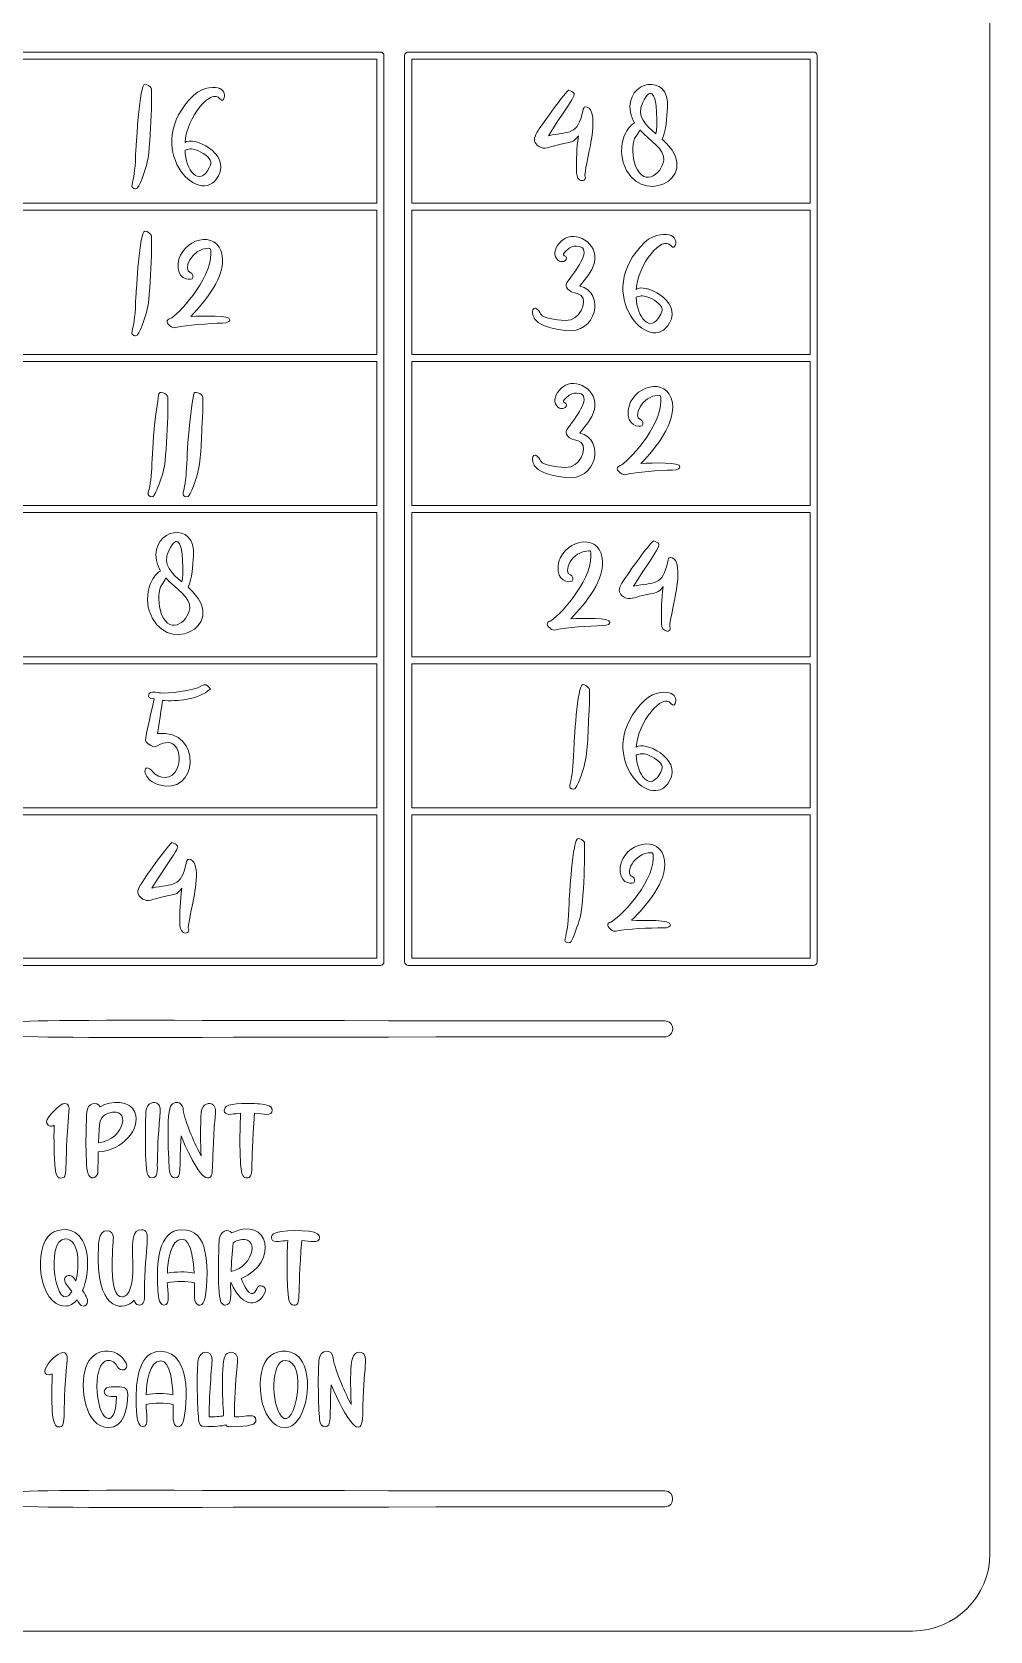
# Model space of a CAD drawing. Header units: inches. Extents: x 16.81 to 20.81, y -9.08 to -3.08.
# Drawn here: x 18.939 to 20.811, y -9.083 to -5.957 of the extents above; entities that cross this region are included whole.
import ezdxf

# ---------------------------------------------------------------- set-up
doc = ezdxf.new("R2010")
doc.units = ezdxf.units.IN
doc.header["$MEASUREMENT"] = 0
doc.layers.add('_U+0421_U+043B_U+043E_U+0439 1', color=7, linetype='Continuous')

# ---------------------------------------------------------------- blocks, each defined once
blk = doc.blocks.new('block 11')
at = {"layer": '_U+0421_U+043B_U+043E_U+0439 1', "color": 7, "lineweight": 9, "true_color": 0xffffff}
for points, knots in [([(19.305, -8.3179), (19.3063, -8.3008), (19.3231, -8.2962), (19.3295, -8.3048), (19.4015, -8.27), (19.4235, -8.363), (19.3476, -8.3939), (19.3573, -8.4169), (19.3692, -8.4365), (19.3782, -8.4141), (19.3831, -8.4027), (19.3992, -8.4101), (19.3946, -8.4207), (19.383, -8.4482), (19.3522, -8.456), (19.3274, -8.4015), (19.3267, -8.4243), (19.3307, -8.4462), (19.3168, -8.4462), (19.3147, -8.4462), (19.3117, -8.4455), (19.3091, -8.4418), (19.3009, -8.4306), (19.3038, -8.3365), (19.305, -8.3179)], [0, 0, 0, 0, 1, 1, 1, 2, 2, 2, 3, 3, 3, 4, 4, 4, 5, 5, 5, 6, 6, 6, 7, 7, 7, 8, 8, 8, 8]), ([(19.3282, -8.3808), (19.3749, -8.3696), (19.3851, -8.3054), (19.3413, -8.3196), (19.3379, -8.3207), (19.3348, -8.3223), (19.332, -8.3245), (19.3303, -8.3451), (19.329, -8.364), (19.3282, -8.3808)], [0, 0, 0, 0, 1, 1, 1, 2, 2, 2, 3, 3, 3, 3])]:
    blk.add_open_spline(points, degree=3, knots=knots, dxfattribs=at)
blk = doc.blocks.new('block 13')
at = {"layer": '_U+0421_U+043B_U+043E_U+0439 1', "color": 7, "lineweight": 9, "true_color": 0xffffff}
for points, knots in [([(19.232, -8.2988), (19.2582, -8.2988), (19.2717, -8.315), (19.2772, -8.3408), (19.2845, -8.375), (19.2807, -8.4246), (19.2757, -8.4381), (19.2714, -8.4501), (19.2568, -8.45), (19.2568, -8.4307), (19.2568, -8.4174), (19.2568, -8.4081), (19.2568, -8.4028), (19.2397, -8.3993), (19.2205, -8.3993), (19.2035, -8.4028), (19.2038, -8.4183), (19.2103, -8.4462), (19.197, -8.4462), (19.186, -8.4462), (19.1857, -8.4243), (19.1849, -8.4134), (19.1817, -8.367), (19.1855, -8.2988), (19.232, -8.2988)], [0, 0, 0, 0, 1, 1, 1, 2, 2, 2, 3, 3, 3, 4, 4, 4, 5, 5, 5, 6, 6, 6, 7, 7, 7, 8, 8, 8, 8]), ([(19.2037, -8.3838), (19.2211, -8.3806), (19.2387, -8.3805), (19.2561, -8.3837), (19.2548, -8.3649), (19.2516, -8.3174), (19.2323, -8.3174), (19.2093, -8.3174), (19.2046, -8.3608), (19.2037, -8.3838)], [0, 0, 0, 0, 1, 1, 1, 2, 2, 2, 3, 3, 3, 3])]:
    blk.add_open_spline(points, degree=3, knots=knots, dxfattribs=at)
blk = doc.blocks.new('block 14')
at = {"layer": '_U+0421_U+043B_U+043E_U+0439 1', "color": 7, "lineweight": 9, "true_color": 0xffffff}
for points, knots in [([(18.976, -8.3069), (18.9899, -8.2965), (19.0222, -8.2911), (19.038, -8.3198), (19.0525, -8.3462), (19.0499, -8.3894), (19.038, -8.4175), (19.0466, -8.4308), (19.0478, -8.4356), (19.0478, -8.4386), (19.0478, -8.4456), (19.0434, -8.448), (19.0396, -8.448), (19.0333, -8.448), (19.0305, -8.4413), (19.0272, -8.4359), (19.0205, -8.444), (19.0127, -8.4481), (19.0042, -8.4481), (18.9519, -8.4481), (18.9405, -8.3333), (18.976, -8.3069)], [0, 0, 0, 0, 1, 1, 1, 2, 2, 2, 3, 3, 3, 4, 4, 4, 5, 5, 5, 6, 6, 6, 7, 7, 7, 7]), ([(19.0168, -8.4199), (19.0133, -8.4149), (19.0094, -8.4094), (19.0049, -8.4033), (18.9973, -8.3929), (19.0122, -8.3816), (19.0201, -8.3924), (19.0218, -8.3946), (19.0234, -8.3968), (19.025, -8.3989), (19.0324, -8.3706), (19.0319, -8.3167), (19.0042, -8.3167), (18.9635, -8.3167), (18.9865, -8.4711), (19.0168, -8.4199)], [0, 0, 0, 0, 1, 1, 1, 2, 2, 2, 3, 3, 3, 4, 4, 4, 5, 5, 5, 5])]:
    blk.add_open_spline(points, degree=3, knots=knots, dxfattribs=at)
blk = doc.blocks.new('block 15')
at = {"layer": '_U+0421_U+043B_U+043E_U+0439 1', "color": 7, "lineweight": 9, "true_color": 0xffffff}
for points, knots in [([(19.4056, -8.5446), (19.4195, -8.5342), (19.4519, -8.5288), (19.4677, -8.5575), (19.4903, -8.5992), (19.4717, -8.6858), (19.4338, -8.6858), (19.3817, -8.6858), (19.3699, -8.5712), (19.4056, -8.5446)], [0, 0, 0, 0, 1, 1, 1, 2, 2, 2, 3, 3, 3, 3]), ([(19.4267, -8.664), (19.4529, -8.6946), (19.4797, -8.5544), (19.4338, -8.5544), (19.4049, -8.5544), (19.4066, -8.6408), (19.4267, -8.664)], [0, 0, 0, 0, 1, 1, 1, 2, 2, 2, 2])]:
    blk.add_open_spline(points, degree=3, knots=knots, dxfattribs=at)
blk = doc.blocks.new('block 16')
at = {"layer": '_U+0421_U+043B_U+043E_U+0439 1', "color": 7, "lineweight": 9, "true_color": 0xffffff}
for points, knots in [([(19.2153, -8.6405), (19.1982, -8.637), (19.179, -8.637), (19.162, -8.6405), (19.1623, -8.6569), (19.1687, -8.6839), (19.1555, -8.6839), (19.1416, -8.6839), (19.1427, -8.6438), (19.1427, -8.6266), (19.1427, -8.5868), (19.1504, -8.5365), (19.1905, -8.5365), (19.2575, -8.5365), (19.2394, -8.6619), (19.2342, -8.6758), (19.2318, -8.6825), (19.2279, -8.6839), (19.225, -8.6839), (19.2114, -8.6839), (19.2154, -8.659), (19.2153, -8.6405)], [0, 0, 0, 0, 1, 1, 1, 2, 2, 2, 3, 3, 3, 4, 4, 4, 5, 5, 5, 6, 6, 6, 7, 7, 7, 7]), ([(19.2146, -8.6214), (19.2134, -8.6026), (19.2101, -8.5552), (19.1908, -8.5552), (19.1678, -8.5552), (19.1631, -8.5984), (19.1622, -8.6215), (19.1797, -8.6183), (19.1972, -8.6182), (19.2146, -8.6214)], [0, 0, 0, 0, 1, 1, 1, 2, 2, 2, 3, 3, 3, 3])]:
    blk.add_open_spline(points, degree=3, knots=knots, dxfattribs=at)
blk = doc.blocks.new('block 19')
at = {"layer": '_U+0421_U+043B_U+043E_U+0439 1', "color": 7, "lineweight": 9, "true_color": 0xffffff}
for points, knots in [([(19.1402, -8.0692), (19.1523, -8.1029), (19.1161, -8.1432), (19.0685, -8.1469), (19.0682, -8.1574), (19.0681, -8.17), (19.0681, -8.1842), (19.0681, -8.1976), (19.056, -8.2014), (19.0501, -8.1931), (19.042, -8.1815), (19.0449, -8.0886), (19.0462, -8.0692), (19.0473, -8.0507), (19.0662, -8.047), (19.0722, -8.0585), (19.0928, -8.0458), (19.1317, -8.0458), (19.1402, -8.0692)], [0, 0, 0, 0, 1, 1, 1, 2, 2, 2, 3, 3, 3, 4, 4, 4, 5, 5, 5, 6, 6, 6, 6]), ([(19.0887, -8.0708), (19.0697, -8.0769), (19.0714, -8.088), (19.0694, -8.1287), (19.1217, -8.1225), (19.1336, -8.0562), (19.0887, -8.0708)], [0, 0, 0, 0, 1, 1, 1, 2, 2, 2, 2])]:
    blk.add_open_spline(points, degree=3, knots=knots, dxfattribs=at)
blk = doc.blocks.new('block 23')
at = {"layer": '_U+0421_U+043B_U+043E_U+0439 1', "color": 7, "lineweight": 9, "true_color": 0xffffff}
for points, knots in [([(20.1959, -7.2699), (20.1947, -7.273), (20.1921, -7.2754), (20.1879, -7.2705), (20.1714, -7.2476), (20.1226, -7.3069), (20.1199, -7.3556), (20.1347, -7.3428), (20.2093, -7.3763), (20.185, -7.4212), (20.1482, -7.4891), (20.0318, -7.3637), (20.1366, -7.2636), (20.1561, -7.2451), (20.18, -7.247), (20.1878, -7.2505), (20.198, -7.255), (20.1981, -7.2645), (20.1959, -7.2699)], [0, 0, 0, 0, 1, 1, 1, 2, 2, 2, 3, 3, 3, 4, 4, 4, 5, 5, 5, 6, 6, 6, 6]), ([(20.1199, -7.3709), (20.1205, -7.4087), (20.1472, -7.4456), (20.1679, -7.4041), (20.1733, -7.3933), (20.1701, -7.3865), (20.1553, -7.377), (20.1426, -7.3692), (20.1332, -7.3673), (20.1273, -7.3687), (20.1222, -7.3699), (20.1199, -7.3709), (20.1199, -7.3709)], [0, 0, 0, 0, 1, 1, 1, 2, 2, 2, 3, 3, 3, 4, 4, 4, 4])]:
    blk.add_open_spline(points, degree=3, knots=knots, dxfattribs=at)
blk = doc.blocks.new('block 24')
at = {"layer": '_U+0421_U+043B_U+043E_U+0439 1', "color": 7, "lineweight": 9, "true_color": 0xffffff}
for points in [[(19.6812, -6.2921), (20.4595, -6.2921), (20.4595, -6.0104), (19.6812, -6.0104), (19.6812, -6.2921)], [(19.6812, -6.5876), (20.4595, -6.5876), (20.4595, -6.306), (19.6812, -6.306), (19.6812, -6.5876)], [(19.6812, -6.8831), (20.4595, -6.8831), (20.4595, -6.6015), (19.6812, -6.6015), (19.6812, -6.8831)], [(19.6812, -7.1786), (20.4595, -7.1786), (20.4595, -6.897), (19.6812, -6.897), (19.6812, -7.1786)], [(19.6812, -7.4741), (20.4595, -7.4741), (20.4595, -7.1925), (19.6812, -7.1925), (19.6812, -7.4741)], [(19.6812, -7.7681), (20.4595, -7.7681), (20.4595, -7.488), (19.6812, -7.488), (19.6812, -7.7681)]]:
    blk.add_lwpolyline(points, dxfattribs=at)
blk.add_open_spline([(19.6742, -5.9966), (19.6742, -5.9966), (20.4664, -5.9966), (20.4664, -5.9966), (20.4703, -5.9966), (20.4734, -5.9997), (20.4734, -6.0035), (20.4734, -6.0035), (20.4734, -7.775), (20.4734, -7.775), (20.4734, -7.7789), (20.4703, -7.782), (20.4664, -7.782), (20.4664, -7.782), (19.6742, -7.782), (19.6742, -7.782), (19.6704, -7.782), (19.6673, -7.7789), (19.6673, -7.775), (19.6673, -7.775), (19.6673, -6.0035), (19.6673, -6.0035), (19.6673, -5.9997), (19.6704, -5.9966), (19.6742, -5.9966)], degree=3, knots=[0, 0, 0, 0, 1, 1, 1, 2, 2, 2, 3, 3, 3, 4, 4, 4, 5, 5, 5, 6, 6, 6, 7, 7, 7, 8, 8, 8, 8], dxfattribs=at)
blk = doc.blocks.new('block 25')
at = {"layer": '_U+0421_U+043B_U+043E_U+0439 1', "color": 7, "lineweight": 9, "true_color": 0xffffff}
for points, knots in [([(20.1959, -6.3749), (20.1947, -6.378), (20.1921, -6.3804), (20.1879, -6.3755), (20.1714, -6.3526), (20.1226, -6.4118), (20.1199, -6.4606), (20.1347, -6.4477), (20.2093, -6.4812), (20.185, -6.5262), (20.1482, -6.594), (20.0318, -6.4687), (20.1366, -6.3686), (20.1561, -6.3501), (20.18, -6.3519), (20.1878, -6.3554), (20.198, -6.36), (20.1981, -6.3695), (20.1959, -6.3749)], [0, 0, 0, 0, 1, 1, 1, 2, 2, 2, 3, 3, 3, 4, 4, 4, 5, 5, 5, 6, 6, 6, 6]), ([(20.1199, -6.4759), (20.1205, -6.5137), (20.1472, -6.5505), (20.1679, -6.509), (20.1733, -6.4983), (20.1701, -6.4915), (20.1553, -6.482), (20.1426, -6.4742), (20.1332, -6.4723), (20.1273, -6.4737), (20.1222, -6.4749), (20.1199, -6.4759), (20.1199, -6.4759)], [0, 0, 0, 0, 1, 1, 1, 2, 2, 2, 3, 3, 3, 4, 4, 4, 4])]:
    blk.add_open_spline(points, degree=3, knots=knots, dxfattribs=at)
blk = doc.blocks.new('block 26')
at = {"layer": '_U+0421_U+043B_U+043E_U+0439 1', "color": 7, "lineweight": 9, "true_color": 0xffffff}
for points, knots in [([(20.1794, -6.176), (20.2475, -6.2441), (20.1238, -6.3045), (20.0944, -6.2124), (20.0889, -6.1954), (20.091, -6.1699), (20.0992, -6.1543), (20.1056, -6.1431), (20.1117, -6.1373), (20.1166, -6.1351), (20.1128, -6.1289), (20.1099, -6.1221), (20.1086, -6.1144), (20.0975, -6.0514), (20.1867, -6.0357), (20.1809, -6.1058), (20.1796, -6.1232), (20.1781, -6.1513), (20.1703, -6.1668), (20.1703, -6.1668), (20.1794, -6.176), (20.1794, -6.176)], [0, 0, 0, 0, 1, 1, 1, 2, 2, 2, 3, 3, 3, 4, 4, 4, 5, 5, 5, 6, 6, 6, 7, 7, 7, 7]), ([(20.1581, -6.1563), (20.1616, -6.146), (20.1613, -6.0815), (20.1501, -6.0781), (20.1482, -6.0775), (20.1428, -6.0735), (20.1319, -6.0964), (20.1201, -6.1223), (20.1383, -6.14), (20.1581, -6.1563)], [0, 0, 0, 0, 1, 1, 1, 2, 2, 2, 3, 3, 3, 3]), ([(20.1735, -6.2082), (20.1759, -6.1856), (20.1469, -6.1711), (20.1266, -6.1485), (20.1254, -6.1527), (20.123, -6.1573), (20.1189, -6.162), (20.1123, -6.1697), (20.1119, -6.1961), (20.1156, -6.2106), (20.1299, -6.2644), (20.1703, -6.2367), (20.1735, -6.2082)], [0, 0, 0, 0, 1, 1, 1, 2, 2, 2, 3, 3, 3, 4, 4, 4, 4])]:
    blk.add_open_spline(points, degree=3, knots=knots, dxfattribs=at)
blk = doc.blocks.new('block 28')
at = {"layer": '_U+0421_U+043B_U+043E_U+0439 1', "color": 7, "lineweight": 9, "true_color": 0xffffff}
for points, knots in [([(19.3143, -6.0876), (19.313, -6.0907), (19.3105, -6.0931), (19.3063, -6.0882), (19.2898, -6.0653), (19.2409, -6.1245), (19.2383, -6.1733), (19.253, -6.1604), (19.3277, -6.1939), (19.3034, -6.2389), (19.2666, -6.3067), (19.1502, -6.1814), (19.2549, -6.0813), (19.2745, -6.0628), (19.2984, -6.0646), (19.3062, -6.0681), (19.3163, -6.0727), (19.3164, -6.0822), (19.3143, -6.0876)], [0, 0, 0, 0, 1, 1, 1, 2, 2, 2, 3, 3, 3, 4, 4, 4, 5, 5, 5, 6, 6, 6, 6]), ([(19.2383, -6.1886), (19.2389, -6.2264), (19.2655, -6.2632), (19.2863, -6.2218), (19.2916, -6.211), (19.2884, -6.2042), (19.2737, -6.1947), (19.261, -6.1869), (19.2516, -6.185), (19.2457, -6.1864), (19.2406, -6.1876), (19.2383, -6.1886), (19.2383, -6.1886)], [0, 0, 0, 0, 1, 1, 1, 2, 2, 2, 3, 3, 3, 4, 4, 4, 4])]:
    blk.add_open_spline(points, degree=3, knots=knots, dxfattribs=at)
blk = doc.blocks.new('block 31')
at = {"layer": '_U+0421_U+043B_U+043E_U+0439 1', "color": 7, "lineweight": 9, "true_color": 0xffffff}
for points, knots in [([(19.2532, -7.052), (19.3213, -7.1201), (19.1975, -7.1805), (19.1681, -7.0884), (19.1627, -7.0714), (19.1648, -7.0459), (19.173, -7.0303), (19.1794, -7.0191), (19.1855, -7.0133), (19.1904, -7.0111), (19.1866, -7.0049), (19.1837, -6.9981), (19.1823, -6.9905), (19.1713, -6.9274), (19.2605, -6.9117), (19.2547, -6.9819), (19.2534, -6.9993), (19.2519, -7.0273), (19.2441, -7.0429), (19.2441, -7.0429), (19.2532, -7.052), (19.2532, -7.052)], [0, 0, 0, 0, 1, 1, 1, 2, 2, 2, 3, 3, 3, 4, 4, 4, 5, 5, 5, 6, 6, 6, 7, 7, 7, 7]), ([(19.2319, -7.0324), (19.2354, -7.022), (19.2351, -6.9576), (19.2239, -6.9541), (19.222, -6.9536), (19.2166, -6.9496), (19.2057, -6.9724), (19.1938, -6.9983), (19.2121, -7.016), (19.2319, -7.0324)], [0, 0, 0, 0, 1, 1, 1, 2, 2, 2, 3, 3, 3, 3]), ([(19.2473, -7.0843), (19.2497, -7.0616), (19.2207, -7.0471), (19.2004, -7.0246), (19.1992, -7.0287), (19.1968, -7.0333), (19.1927, -7.0381), (19.1861, -7.0457), (19.1857, -7.0721), (19.1894, -7.0867), (19.2037, -7.1404), (19.2441, -7.1128), (19.2473, -7.0843)], [0, 0, 0, 0, 1, 1, 1, 2, 2, 2, 3, 3, 3, 4, 4, 4, 4])]:
    blk.add_open_spline(points, degree=3, knots=knots, dxfattribs=at)
blk = doc.blocks.new('block 32')
at = {"layer": '_U+0421_U+043B_U+043E_U+0439 1', "color": 7, "lineweight": 9, "true_color": 0xffffff}
for points in [[(18.8346, -6.2921), (19.613, -6.2921), (19.613, -6.0104), (18.8346, -6.0104), (18.8346, -6.2921)], [(18.8346, -6.5876), (19.613, -6.5876), (19.613, -6.306), (18.8346, -6.306), (18.8346, -6.5876)], [(18.8346, -6.8831), (19.613, -6.8831), (19.613, -6.6015), (18.8346, -6.6015), (18.8346, -6.8831)], [(18.8346, -7.1786), (19.613, -7.1786), (19.613, -6.897), (18.8346, -6.897), (18.8346, -7.1786)], [(18.8346, -7.4741), (19.613, -7.4741), (19.613, -7.1925), (18.8346, -7.1925), (18.8346, -7.4741)], [(18.8346, -7.7681), (19.613, -7.7681), (19.613, -7.488), (18.8346, -7.488), (18.8346, -7.7681)]]:
    blk.add_lwpolyline(points, dxfattribs=at)
blk.add_open_spline([(18.8207, -7.775), (18.8207, -7.775), (18.8207, -6.0035), (18.8207, -6.0035), (18.8207, -5.9997), (18.8238, -5.9966), (18.8277, -5.9966), (18.8277, -5.9966), (19.6199, -5.9966), (19.6199, -5.9966), (19.6237, -5.9966), (19.6269, -5.9997), (19.6269, -6.0035), (19.6269, -6.0035), (19.6269, -7.775), (19.6269, -7.775), (19.6269, -7.7789), (19.6237, -7.782), (19.6199, -7.782), (19.6199, -7.782), (18.8277, -7.782), (18.8277, -7.782), (18.8238, -7.782), (18.8207, -7.7789), (18.8207, -7.775)], degree=3, knots=[0, 0, 0, 0, 1, 1, 1, 2, 2, 2, 3, 3, 3, 4, 4, 4, 5, 5, 5, 6, 6, 6, 7, 7, 7, 8, 8, 8, 8], dxfattribs=at)

msp = doc.modelspace()

# ---------------------------------------------------------------- linework, layer by layer
at = {"layer": '_U+0421_U+043B_U+043E_U+0439 1', "color": 1, "lineweight": 9, "true_color": 0xff0000}
msp.add_open_spline([(16.8111, -3.2347), (16.8111, -3.2347), (16.8111, -8.9319), (16.8111, -8.9319), (16.8111, -9.0156), (16.8789, -9.0833), (16.9625, -9.0833), (16.9625, -9.0833), (20.6597, -9.0833), (20.6597, -9.0833), (20.7433, -9.0833), (20.8111, -9.0156), (20.8111, -8.9319), (20.8111, -8.9319), (20.8111, -3.2347), (20.8111, -3.2347), (20.8111, -3.1511), (20.7433, -3.0833), (20.6597, -3.0833), (20.6597, -3.0833), (16.9625, -3.0833), (16.9625, -3.0833), (16.8789, -3.0833), (16.8111, -3.1511), (16.8111, -3.2347)], degree=3, knots=[0, 0, 0, 0, 1, 1, 1, 2, 2, 2, 3, 3, 3, 4, 4, 4, 5, 5, 5, 6, 6, 6, 7, 7, 7, 8, 8, 8, 8], dxfattribs=at)
at = {"layer": '_U+0421_U+043B_U+043E_U+0439 1', "color": 7, "lineweight": 9, "true_color": 0xffffff}
for points, knots in [([(19.1598, -6.0598), (19.1492, -6.0594), (19.1428, -6.176), (19.1423, -6.1866), (19.1407, -6.2237), (19.1393, -6.2369), (19.1358, -6.2507), (19.1338, -6.2586), (19.1331, -6.2613), (19.1381, -6.2633), (19.1396, -6.2638), (19.1407, -6.2641), (19.1417, -6.2641), (19.1486, -6.2641), (19.161, -6.2249), (19.1629, -6.2183), (19.1718, -6.1882), (19.174, -6.0702), (19.1723, -6.067), (19.1703, -6.0635), (19.1641, -6.0598), (19.1598, -6.0598)], [0, 0, 0, 0, 1, 1, 1, 2, 2, 2, 3, 3, 3, 4, 4, 4, 5, 5, 5, 6, 6, 6, 7, 7, 7, 7]), ([(20.0201, -6.1039), (20.0175, -6.1039), (20.0164, -6.1071), (20.0155, -6.1113), (20.0054, -6.1604), (19.9895, -6.1513), (19.9483, -6.1601), (20.0046, -6.0718), (20.0066, -6.08), (19.9876, -6.0711), (19.9741, -6.0835), (19.9345, -6.1402), (19.9259, -6.1541), (19.919, -6.1655), (19.9191, -6.1714), (19.9265, -6.1785), (19.9373, -6.1883), (19.946, -6.1836), (19.9602, -6.1797), (19.9967, -6.1698), (19.9958, -6.1755), (20.0067, -6.1604), (20.0033, -6.1861), (20.0031, -6.2095), (20.0031, -6.2252), (20.0031, -6.2376), (20.0039, -6.2423), (20.0091, -6.2462), (20.0155, -6.2506), (20.0224, -6.2463), (20.0199, -6.2396), (20.0188, -6.2372), (20.0198, -6.2296), (20.0281, -6.1897), (20.0333, -6.1656), (20.0446, -6.1039), (20.0201, -6.1039)], [0, 0, 0, 0, 1, 1, 1, 2, 2, 2, 3, 3, 3, 4, 4, 4, 5, 5, 5, 6, 6, 6, 7, 7, 7, 8, 8, 8, 9, 9, 9, 10, 10, 10, 11, 11, 11, 12, 12, 12, 12]), ([(19.2492, -6.5133), (19.2793, -6.4833), (19.3171, -6.4349), (19.3109, -6.395), (19.3022, -6.3407), (19.2293, -6.3625), (19.2246, -6.4099), (19.2217, -6.4401), (19.2451, -6.4434), (19.252, -6.4398), (19.2549, -6.4384), (19.2534, -6.4284), (19.2485, -6.4275), (19.2331, -6.4244), (19.2497, -6.3803), (19.2849, -6.3803), (19.2875, -6.3803), (19.2887, -6.3803), (19.2887, -6.3907), (19.2887, -6.443), (19.2228, -6.5121), (19.2089, -6.5178), (19.2057, -6.5192), (19.2031, -6.5207), (19.2031, -6.5238), (19.2031, -6.5271), (19.2077, -6.5318), (19.2119, -6.534), (19.2155, -6.5362), (19.219, -6.5357), (19.223, -6.5345), (19.2373, -6.5304), (19.2875, -6.5272), (19.3108, -6.5266), (19.3233, -6.5264), (19.3252, -6.5228), (19.3256, -6.5206), (19.3279, -6.5095), (19.2723, -6.5132), (19.2492, -6.5133)], [0, 0, 0, 0, 1, 1, 1, 2, 2, 2, 3, 3, 3, 4, 4, 4, 5, 5, 5, 6, 6, 6, 7, 7, 7, 8, 8, 8, 9, 9, 9, 10, 10, 10, 11, 11, 11, 12, 12, 12, 13, 13, 13, 13]), ([(19.1598, -6.3471), (19.1492, -6.3468), (19.1428, -6.4633), (19.1423, -6.4739), (19.1407, -6.5111), (19.1393, -6.5243), (19.1358, -6.538), (19.1338, -6.546), (19.1331, -6.5487), (19.1381, -6.5506), (19.1396, -6.5512), (19.1407, -6.5515), (19.1417, -6.5515), (19.1486, -6.5515), (19.161, -6.5123), (19.1629, -6.5057), (19.1718, -6.4755), (19.174, -6.3576), (19.1723, -6.3544), (19.1703, -6.3508), (19.1641, -6.3471), (19.1598, -6.3471)], [0, 0, 0, 0, 1, 1, 1, 2, 2, 2, 3, 3, 3, 4, 4, 4, 5, 5, 5, 6, 6, 6, 7, 7, 7, 7]), ([(19.9818, -6.3605), (19.9701, -6.3664), (19.959, -6.3826), (19.961, -6.3926), (19.9637, -6.4057), (19.9749, -6.4091), (19.981, -6.4044), (19.9843, -6.4023), (19.9845, -6.3955), (19.9798, -6.3947), (19.9744, -6.3934), (19.9792, -6.3889), (19.9833, -6.3846), (19.9914, -6.3765), (19.9971, -6.3762), (20.0029, -6.3762), (20.0337, -6.3762), (20.0104, -6.4122), (19.992, -6.4368), (19.983, -6.4491), (19.9776, -6.4532), (19.9893, -6.4631), (19.9926, -6.4661), (19.9948, -6.4667), (20.0062, -6.4693), (20.0263, -6.4744), (20.0163, -6.5126), (19.9921, -6.5199), (19.9809, -6.5233), (19.9507, -6.5196), (19.9388, -6.5136), (19.9348, -6.5114), (19.9338, -6.5103), (19.9316, -6.506), (19.9296, -6.5015), (19.9233, -6.495), (19.9195, -6.4981), (19.9131, -6.5035), (19.9204, -6.5168), (19.9207, -6.5172), (19.9281, -6.5291), (19.9461, -6.5362), (19.9808, -6.541), (20.0438, -6.5496), (20.0591, -6.4666), (20.0099, -6.454), (20.0168, -6.4427), (20.0293, -6.4324), (20.0359, -6.4154), (20.0516, -6.3751), (20.0078, -6.3468), (19.9818, -6.3605)], [0, 0, 0, 0, 1, 1, 1, 2, 2, 2, 3, 3, 3, 4, 4, 4, 5, 5, 5, 6, 6, 6, 7, 7, 7, 8, 8, 8, 9, 9, 9, 10, 10, 10, 11, 11, 11, 12, 12, 12, 13, 13, 13, 14, 14, 14, 15, 15, 15, 16, 16, 16, 17, 17, 17, 17]), ([(19.9818, -6.6478), (19.9701, -6.6538), (19.959, -6.6699), (19.961, -6.6799), (19.9637, -6.693), (19.9749, -6.6965), (19.981, -6.6917), (19.9843, -6.6897), (19.9845, -6.6829), (19.9798, -6.682), (19.9744, -6.6807), (19.9792, -6.6762), (19.9833, -6.672), (19.9914, -6.6638), (19.9971, -6.6635), (20.0029, -6.6635), (20.0337, -6.6635), (20.0104, -6.6996), (19.992, -6.7241), (19.983, -6.7365), (19.9776, -6.7406), (19.9893, -6.7505), (19.9926, -6.7534), (19.9948, -6.754), (20.0062, -6.7567), (20.0263, -6.7617), (20.0163, -6.8), (19.9921, -6.8072), (19.9809, -6.8106), (19.9507, -6.8069), (19.9388, -6.801), (19.9348, -6.7987), (19.9338, -6.7976), (19.9316, -6.7933), (19.9296, -6.7889), (19.9233, -6.7824), (19.9195, -6.7854), (19.9131, -6.7908), (19.9204, -6.8041), (19.9207, -6.8046), (19.9281, -6.8164), (19.9461, -6.8235), (19.9808, -6.8284), (20.0438, -6.837), (20.0591, -6.754), (20.0099, -6.7414), (20.0168, -6.73), (20.0293, -6.7197), (20.0359, -6.7028), (20.0516, -6.6624), (20.0078, -6.6341), (19.9818, -6.6478)], [0, 0, 0, 0, 1, 1, 1, 2, 2, 2, 3, 3, 3, 4, 4, 4, 5, 5, 5, 6, 6, 6, 7, 7, 7, 8, 8, 8, 9, 9, 9, 10, 10, 10, 11, 11, 11, 12, 12, 12, 13, 13, 13, 14, 14, 14, 15, 15, 15, 16, 16, 16, 17, 17, 17, 17]), ([(20.1288, -6.8007), (20.1589, -6.7706), (20.1966, -6.7223), (20.1904, -6.6823), (20.1818, -6.6281), (20.1088, -6.6498), (20.1042, -6.6972), (20.1013, -6.7274), (20.1247, -6.7307), (20.1316, -6.7272), (20.1345, -6.7257), (20.1329, -6.7158), (20.1281, -6.7148), (20.1127, -6.7118), (20.1293, -6.6677), (20.1644, -6.6677), (20.167, -6.6677), (20.1682, -6.6677), (20.1682, -6.6781), (20.1682, -6.7304), (20.1023, -6.7994), (20.0884, -6.8051), (20.0853, -6.8066), (20.0827, -6.808), (20.0827, -6.8112), (20.0827, -6.8145), (20.0873, -6.8191), (20.0914, -6.8214), (20.095, -6.8235), (20.0985, -6.823), (20.1026, -6.8218), (20.1169, -6.8177), (20.1671, -6.8145), (20.1904, -6.814), (20.2029, -6.8138), (20.2048, -6.8101), (20.2052, -6.808), (20.2074, -6.7968), (20.1518, -6.8005), (20.1288, -6.8007)], [0, 0, 0, 0, 1, 1, 1, 2, 2, 2, 3, 3, 3, 4, 4, 4, 5, 5, 5, 6, 6, 6, 7, 7, 7, 8, 8, 8, 9, 9, 9, 10, 10, 10, 11, 11, 11, 12, 12, 12, 13, 13, 13, 13]), ([(19.1917, -6.6619), (19.1872, -6.6617), (19.1872, -6.6619), (19.1836, -6.6875), (19.1704, -6.78), (19.1766, -6.8181), (19.1676, -6.8528), (19.1657, -6.8608), (19.165, -6.8635), (19.17, -6.8654), (19.1757, -6.8677), (19.1772, -6.8652), (19.1801, -6.8595), (19.1829, -6.854), (19.1921, -6.8297), (19.1948, -6.8205), (19.2037, -6.7903), (19.2059, -6.6724), (19.2041, -6.6691), (19.2022, -6.6656), (19.196, -6.6619), (19.1917, -6.6619)], [0, 0, 0, 0, 1, 1, 1, 2, 2, 2, 3, 3, 3, 4, 4, 4, 5, 5, 5, 6, 6, 6, 7, 7, 7, 7]), ([(19.2597, -6.6619), (19.2552, -6.6617), (19.2553, -6.6619), (19.2516, -6.6875), (19.2384, -6.78), (19.2447, -6.8181), (19.2357, -6.8528), (19.2337, -6.8608), (19.233, -6.8635), (19.2381, -6.8654), (19.2437, -6.8677), (19.2452, -6.8652), (19.2482, -6.8595), (19.266, -6.8239), (19.2686, -6.7942), (19.2703, -6.7556), (19.2734, -6.6833), (19.2737, -6.6719), (19.2722, -6.6691), (19.2703, -6.6656), (19.264, -6.6619), (19.2597, -6.6619)], [0, 0, 0, 0, 1, 1, 1, 2, 2, 2, 3, 3, 3, 4, 4, 4, 5, 5, 5, 6, 6, 6, 7, 7, 7, 7]), ([(19.9918, -7.1045), (20.0219, -7.0744), (20.0597, -7.0261), (20.0535, -6.9861), (20.0448, -6.9319), (19.9718, -6.9536), (19.9672, -7.0011), (19.9643, -7.0312), (19.9877, -7.0345), (19.9946, -7.031), (19.9975, -7.0295), (19.996, -7.0196), (19.9911, -7.0186), (19.9757, -7.0156), (19.9923, -6.9715), (20.0275, -6.9715), (20.0301, -6.9715), (20.0313, -6.9715), (20.0313, -6.9819), (20.0313, -7.0342), (19.9654, -7.1032), (19.9515, -7.1089), (19.9483, -7.1104), (19.9457, -7.1118), (19.9457, -7.115), (19.9457, -7.1183), (19.9503, -7.123), (19.9545, -7.1252), (19.9581, -7.1273), (19.9616, -7.1268), (19.9656, -7.1256), (19.9799, -7.1215), (20.0301, -7.1183), (20.0534, -7.1178), (20.0659, -7.1176), (20.0678, -7.1139), (20.0682, -7.1118), (20.0705, -7.1006), (20.0149, -7.1043), (19.9918, -7.1045)], [0, 0, 0, 0, 1, 1, 1, 2, 2, 2, 3, 3, 3, 4, 4, 4, 5, 5, 5, 6, 6, 6, 7, 7, 7, 8, 8, 8, 9, 9, 9, 10, 10, 10, 11, 11, 11, 12, 12, 12, 13, 13, 13, 13]), ([(20.186, -6.9848), (20.1834, -6.9848), (20.1823, -6.988), (20.1814, -6.9923), (20.1713, -7.0414), (20.1554, -7.0322), (20.1142, -7.041), (20.1705, -6.9527), (20.1725, -6.9609), (20.1535, -6.952), (20.14, -6.9644), (20.1004, -7.0211), (20.0918, -7.035), (20.0849, -7.0464), (20.0851, -7.0523), (20.0924, -7.0594), (20.1033, -7.0693), (20.1119, -7.0645), (20.1261, -7.0606), (20.1626, -7.0507), (20.1617, -7.0565), (20.1726, -7.0414), (20.1692, -7.0671), (20.169, -7.0904), (20.169, -7.1062), (20.169, -7.1185), (20.1698, -7.1233), (20.175, -7.1271), (20.1815, -7.1316), (20.1883, -7.1273), (20.1858, -7.1205), (20.1847, -7.1181), (20.1857, -7.1105), (20.1941, -7.0706), (20.1992, -7.0466), (20.2105, -6.9848), (20.186, -6.9848)], [0, 0, 0, 0, 1, 1, 1, 2, 2, 2, 3, 3, 3, 4, 4, 4, 5, 5, 5, 6, 6, 6, 7, 7, 7, 8, 8, 8, 9, 9, 9, 10, 10, 10, 11, 11, 11, 12, 12, 12, 12]), ([(19.2877, -7.2415), (19.2804, -7.2341), (19.2792, -7.2305), (19.2706, -7.2359), (19.2552, -7.2455), (19.2026, -7.2512), (19.1904, -7.2496), (19.1866, -7.2493), (19.1821, -7.2478), (19.1745, -7.2478), (19.1676, -7.2478), (19.1672, -7.253), (19.1671, -7.2557), (19.167, -7.2608), (19.1736, -7.2602), (19.178, -7.2611), (19.1758, -7.2697), (19.1607, -7.3374), (19.1607, -7.3415), (19.1607, -7.3453), (19.1709, -7.3537), (19.175, -7.3542), (19.1788, -7.3552), (19.1816, -7.354), (19.1891, -7.3504), (19.2216, -7.3344), (19.2332, -7.3707), (19.2234, -7.396), (19.2132, -7.4225), (19.1864, -7.4173), (19.1753, -7.4037), (19.1563, -7.3805), (19.1498, -7.4165), (19.1852, -7.4284), (19.2646, -7.4552), (19.2741, -7.3185), (19.1844, -7.3289), (19.1848, -7.326), (19.1937, -7.2675), (19.1943, -7.2643), (19.2214, -7.2656), (19.2638, -7.2641), (19.2877, -7.2415)], [0, 0, 0, 0, 1, 1, 1, 2, 2, 2, 3, 3, 3, 4, 4, 4, 5, 5, 5, 6, 6, 6, 7, 7, 7, 8, 8, 8, 9, 9, 9, 10, 10, 10, 11, 11, 11, 12, 12, 12, 13, 13, 13, 14, 14, 14, 14]), ([(20.0153, -7.2333), (20.0047, -7.2329), (19.9983, -7.3495), (19.9978, -7.3601), (19.9962, -7.3973), (19.9948, -7.4104), (19.9913, -7.4242), (19.9893, -7.4322), (19.9886, -7.4349), (19.9936, -7.4368), (19.9993, -7.4391), (20.0008, -7.4366), (20.0037, -7.431), (20.0216, -7.3954), (20.0242, -7.3657), (20.0258, -7.327), (20.029, -7.2547), (20.0293, -7.2433), (20.0277, -7.2405), (20.0258, -7.237), (20.0196, -7.2333), (20.0153, -7.2333)], [0, 0, 0, 0, 1, 1, 1, 2, 2, 2, 3, 3, 3, 4, 4, 4, 5, 5, 5, 6, 6, 6, 7, 7, 7, 7]), ([(20.1104, -7.694), (20.1413, -7.6647), (20.1803, -7.6174), (20.1751, -7.5773), (20.1679, -7.5228), (20.0944, -7.5427), (20.0885, -7.59), (20.0848, -7.6201), (20.1082, -7.624), (20.1151, -7.6206), (20.118, -7.6192), (20.1168, -7.6092), (20.112, -7.6082), (20.0966, -7.6047), (20.1144, -7.5611), (20.1495, -7.562), (20.1521, -7.562), (20.1533, -7.5621), (20.1531, -7.5725), (20.1517, -7.6248), (20.084, -7.6921), (20.07, -7.6974), (20.0668, -7.6988), (20.0642, -7.7001), (20.0641, -7.7033), (20.064, -7.7066), (20.0684, -7.7114), (20.0726, -7.7137), (20.0761, -7.716), (20.0796, -7.7155), (20.0837, -7.7145), (20.0981, -7.7107), (20.1483, -7.7088), (20.1716, -7.7089), (20.1842, -7.709), (20.1861, -7.7054), (20.1866, -7.7033), (20.1892, -7.6922), (20.1335, -7.6944), (20.1104, -7.694)], [0, 0, 0, 0, 1, 1, 1, 2, 2, 2, 3, 3, 3, 4, 4, 4, 5, 5, 5, 6, 6, 6, 7, 7, 7, 8, 8, 8, 9, 9, 9, 10, 10, 10, 11, 11, 11, 12, 12, 12, 13, 13, 13, 13]), ([(19.2452, -7.5747), (19.2425, -7.5747), (19.2414, -7.5779), (19.2406, -7.5822), (19.2304, -7.6313), (19.2145, -7.6221), (19.1733, -7.6309), (19.2296, -7.5427), (19.2317, -7.5508), (19.2126, -7.5419), (19.1991, -7.5543), (19.1595, -7.6111), (19.151, -7.6249), (19.1441, -7.6363), (19.1442, -7.6422), (19.1516, -7.6493), (19.1624, -7.6592), (19.1711, -7.6544), (19.1852, -7.6506), (19.2217, -7.6406), (19.2209, -7.6464), (19.2317, -7.6313), (19.2283, -7.657), (19.2281, -7.6803), (19.2281, -7.6961), (19.2281, -7.7084), (19.229, -7.7132), (19.2341, -7.7171), (19.2406, -7.7215), (19.2474, -7.7172), (19.2449, -7.7105), (19.2439, -7.7081), (19.2448, -7.7004), (19.2532, -7.6605), (19.2583, -7.6365), (19.2697, -7.5747), (19.2452, -7.5747)], [0, 0, 0, 0, 1, 1, 1, 2, 2, 2, 3, 3, 3, 4, 4, 4, 5, 5, 5, 6, 6, 6, 7, 7, 7, 8, 8, 8, 9, 9, 9, 10, 10, 10, 11, 11, 11, 12, 12, 12, 12]), ([(20.0061, -7.5339), (19.9955, -7.5337), (19.9891, -7.6501), (19.9886, -7.6607), (19.9869, -7.6979), (19.9856, -7.711), (19.982, -7.7248), (19.98, -7.7328), (19.9793, -7.7355), (19.9844, -7.7374), (19.99, -7.7397), (19.9915, -7.7372), (19.9945, -7.7316), (19.9973, -7.726), (20.0065, -7.7017), (20.0091, -7.6925), (20.0181, -7.6622), (20.0203, -7.5443), (20.0185, -7.5411), (20.0166, -7.5376), (20.0104, -7.5339), (20.0061, -7.5339)], [0, 0, 0, 0, 1, 1, 1, 2, 2, 2, 3, 3, 3, 4, 4, 4, 5, 5, 5, 6, 6, 6, 7, 7, 7, 7]), ([(20.1755, -7.8906), (18.8111, -7.8906), (18.8869, -7.8831), (18.8869, -7.9062), (18.8869, -7.9292), (18.8109, -7.9218), (20.1755, -7.9218), (20.1841, -7.9218), (20.1912, -7.9148), (20.1912, -7.9062), (20.1912, -7.8976), (20.1841, -7.8906), (20.1755, -7.8906)], [0, 0, 0, 0, 1, 1, 1, 2, 2, 2, 3, 3, 3, 4, 4, 4, 4]), ([(18.9848, -8.184), (18.9857, -8.1939), (18.9907, -8.1979), (18.9955, -8.1979), (19.0115, -8.1979), (19.001, -8.184), (19.0114, -8.0675), (19.0122, -8.0598), (19.0114, -8.0519), (19.0036, -8.0519), (18.9947, -8.0519), (18.9678, -8.0785), (18.9678, -8.0873), (18.9678, -8.096), (18.9769, -8.0985), (18.9824, -8.0942), (18.9818, -8.1252), (18.9821, -8.1518), (18.9848, -8.184)], [0, 0, 0, 0, 1, 1, 1, 2, 2, 2, 3, 3, 3, 4, 4, 4, 5, 5, 5, 6, 6, 6, 6]), ([(19.1619, -8.0675), (19.1606, -8.0837), (19.1587, -8.1825), (19.1661, -8.1931), (19.1703, -8.1991), (19.1774, -8.1989), (19.1815, -8.1933), (19.1849, -8.1885), (19.184, -8.1795), (19.184, -8.1732), (19.184, -8.1479), (19.1857, -8.116), (19.189, -8.0782), (19.1896, -8.0704), (19.1914, -8.0598), (19.1865, -8.0542), (19.1788, -8.0459), (19.1634, -8.0502), (19.1619, -8.0675)], [0, 0, 0, 0, 1, 1, 1, 2, 2, 2, 3, 3, 3, 4, 4, 4, 5, 5, 5, 6, 6, 6, 6]), ([(19.2351, -8.069), (19.2336, -8.0628), (19.2357, -8.0596), (19.2308, -8.0541), (19.2258, -8.0486), (19.2175, -8.0488), (19.2116, -8.0546), (19.2005, -8.0656), (19.2065, -8.1689), (19.2077, -8.1835), (19.2085, -8.1935), (19.2135, -8.1975), (19.2183, -8.1975), (19.2326, -8.1975), (19.2265, -8.181), (19.2304, -8.1154), (19.2366, -8.1303), (19.2655, -8.1976), (19.2821, -8.1976), (19.297, -8.1976), (19.2881, -8.1826), (19.2968, -8.0802), (19.2975, -8.0724), (19.2994, -8.0616), (19.2943, -8.056), (19.287, -8.0477), (19.2714, -8.0524), (19.2699, -8.0691), (19.2677, -8.0947), (19.2686, -8.1333), (19.2694, -8.1542), (19.2578, -8.1323), (19.241, -8.0947), (19.2351, -8.069), (19.2351, -8.069), (19.2351, -8.069), (19.2351, -8.069)], [0, 0, 0, 0, 1, 1, 1, 2, 2, 2, 3, 3, 3, 4, 4, 4, 5, 5, 5, 6, 6, 6, 7, 7, 7, 8, 8, 8, 9, 9, 9, 10, 10, 10, 11, 11, 11, 12, 12, 12, 12]), ([(19.3795, -8.0526), (19.3681, -8.0518), (19.3277, -8.0508), (19.3188, -8.058), (19.3111, -8.0642), (19.3144, -8.0753), (19.3288, -8.0732), (19.3344, -8.0723), (19.3404, -8.0716), (19.3468, -8.0713), (19.3458, -8.0896), (19.343, -8.1821), (19.351, -8.1931), (19.3536, -8.1968), (19.3566, -8.1975), (19.3586, -8.1975), (19.3743, -8.1975), (19.3648, -8.1837), (19.3742, -8.0711), (19.3911, -8.0719), (19.4087, -8.078), (19.4087, -8.0654), (19.4087, -8.0543), (19.3906, -8.0534), (19.3795, -8.0526)], [0, 0, 0, 0, 1, 1, 1, 2, 2, 2, 3, 3, 3, 4, 4, 4, 5, 5, 5, 6, 6, 6, 7, 7, 7, 8, 8, 8, 8]), ([(19.1243, -8.4259), (19.1195, -8.4312), (19.1141, -8.4303), (19.1156, -8.4303), (19.0862, -8.4303), (19.0981, -8.3284), (19.0981, -8.3145), (19.0981, -8.3061), (19.0925, -8.301), (19.0862, -8.3007), (19.0674, -8.3002), (19.0687, -8.3285), (19.0687, -8.3574), (19.0687, -8.4606), (19.1206, -8.4577), (19.1388, -8.4366), (19.1414, -8.447), (19.1511, -8.4493), (19.1564, -8.442), (19.1598, -8.4373), (19.1589, -8.4282), (19.1589, -8.4219), (19.1589, -8.3283), (19.175, -8.2996), (19.1528, -8.2988), (19.118, -8.297), (19.1515, -8.396), (19.1243, -8.4259)], [0, 0, 0, 0, 1, 1, 1, 2, 2, 2, 3, 3, 3, 4, 4, 4, 5, 5, 5, 6, 6, 6, 7, 7, 7, 8, 8, 8, 9, 9, 9, 9]), ([(19.4109, -8.3067), (19.4032, -8.3129), (19.4066, -8.324), (19.4209, -8.3219), (19.4265, -8.321), (19.4326, -8.3203), (19.4389, -8.32), (19.4369, -8.3569), (19.4368, -8.392), (19.4402, -8.4323), (19.4409, -8.4421), (19.4461, -8.4462), (19.4508, -8.4462), (19.4664, -8.4462), (19.4568, -8.4349), (19.4663, -8.3198), (19.4822, -8.3206), (19.5008, -8.327), (19.5008, -8.3141), (19.5008, -8.3122), (19.5002, -8.3093), (19.4969, -8.3067), (19.4859, -8.2978), (19.4199, -8.2995), (19.4109, -8.3067)], [0, 0, 0, 0, 1, 1, 1, 2, 2, 2, 3, 3, 3, 4, 4, 4, 5, 5, 5, 6, 6, 6, 7, 7, 7, 8, 8, 8, 8]), ([(18.9916, -8.6843), (19.0078, -8.6843), (18.997, -8.6718), (19.0076, -8.5539), (19.0125, -8.5075), (18.9401, -8.5826), (18.9727, -8.5826), (18.9749, -8.5826), (18.977, -8.5819), (18.9786, -8.5806), (18.9771, -8.6536), (18.9778, -8.6843), (18.9916, -8.6843)], [0, 0, 0, 0, 1, 1, 1, 2, 2, 2, 3, 3, 3, 4, 4, 4, 4]), ([(19.1057, -8.566), (19.1127, -8.5786), (19.1292, -8.5727), (19.1231, -8.5597), (19.1058, -8.5252), (19.0565, -8.5289), (19.0441, -8.5679), (19.032, -8.6061), (19.0422, -8.6858), (19.0894, -8.6858), (19.1177, -8.6858), (19.1263, -8.6496), (19.1263, -8.6206), (19.1263, -8.6104), (19.1214, -8.6065), (19.1114, -8.6063), (19.1049, -8.6062), (19.0897, -8.6048), (19.0846, -8.6081), (19.0788, -8.612), (19.0789, -8.6191), (19.0849, -8.6227), (19.0894, -8.6254), (19.0985, -8.6247), (19.1041, -8.6247), (19.1027, -8.6963), (19.0661, -8.672), (19.0661, -8.6045), (19.0661, -8.5458), (19.0952, -8.5467), (19.1057, -8.566)], [0, 0, 0, 0, 1, 1, 1, 2, 2, 2, 3, 3, 3, 4, 4, 4, 5, 5, 5, 6, 6, 6, 7, 7, 7, 8, 8, 8, 9, 9, 9, 10, 10, 10, 10]), ([(19.2912, -8.553), (19.2912, -8.5325), (19.2653, -8.5339), (19.2633, -8.5555), (19.2608, -8.5865), (19.2623, -8.6413), (19.2646, -8.67), (19.2654, -8.6799), (19.2705, -8.6839), (19.2752, -8.6839), (19.2962, -8.6839), (19.3097, -8.6828), (19.3176, -8.6803), (19.3201, -8.6833), (19.3228, -8.6839), (19.3247, -8.6839), (19.3682, -8.6839), (19.3768, -8.6792), (19.3768, -8.6709), (19.3768, -8.6574), (19.3583, -8.6643), (19.3348, -8.6649), (19.3348, -8.6315), (19.3367, -8.6013), (19.3398, -8.566), (19.3405, -8.5583), (19.3423, -8.5479), (19.3373, -8.5424), (19.3322, -8.5367), (19.3238, -8.5374), (19.3182, -8.5428), (19.3072, -8.5531), (19.3126, -8.6483), (19.3136, -8.6627), (19.3058, -8.6639), (19.2963, -8.6646), (19.2854, -8.6649), (19.2854, -8.6167), (19.2912, -8.553), (19.2912, -8.553)], [0, 0, 0, 0, 1, 1, 1, 2, 2, 2, 3, 3, 3, 4, 4, 4, 5, 5, 5, 6, 6, 6, 7, 7, 7, 8, 8, 8, 9, 9, 9, 10, 10, 10, 11, 11, 11, 12, 12, 12, 13, 13, 13, 13]), ([(19.5285, -8.5554), (19.5282, -8.5541), (19.528, -8.5523), (19.5279, -8.55), (19.527, -8.5316), (19.5018, -8.5312), (19.4999, -8.5539), (19.4973, -8.5848), (19.4988, -8.6415), (19.5011, -8.6699), (19.5019, -8.6799), (19.5069, -8.6839), (19.5117, -8.6839), (19.526, -8.6839), (19.5199, -8.6674), (19.5238, -8.6018), (19.5505, -8.6663), (19.5853, -8.7177), (19.5853, -8.6599), (19.5855, -8.5679), (19.6009, -8.5384), (19.5788, -8.5384), (19.5628, -8.5384), (19.5596, -8.5565), (19.5629, -8.6407), (19.5513, -8.6187), (19.5345, -8.5811), (19.5285, -8.5554), (19.5285, -8.5554), (19.5285, -8.5554), (19.5285, -8.5554)], [0, 0, 0, 0, 1, 1, 1, 2, 2, 2, 3, 3, 3, 4, 4, 4, 5, 5, 5, 6, 6, 6, 7, 7, 7, 8, 8, 8, 9, 9, 9, 10, 10, 10, 10]), ([(20.1755, -8.8094), (18.8111, -8.8094), (18.8869, -8.8019), (18.8869, -8.825), (18.8869, -8.848), (18.8109, -8.8406), (20.1755, -8.8406), (20.1962, -8.8406), (20.1962, -8.8094), (20.1755, -8.8094)], [0, 0, 0, 0, 1, 1, 1, 2, 2, 2, 3, 3, 3, 3])]:
    msp.add_open_spline(points, degree=3, knots=knots, dxfattribs=at)

# ---------------------------------------------------------------- block references
at = {"layer": '_U+0421_U+043B_U+043E_U+0439 1'}
for name in ['block 32', 'block 24', 'block 28', 'block 26', 'block 25', 'block 31', 'block 23', 'block 19', 'block 11', 'block 14', 'block 13', 'block 15', 'block 16']:
    msp.add_blockref(name, (0, 0), dxfattribs=at)

doc.saveas('drawing.dxf')
